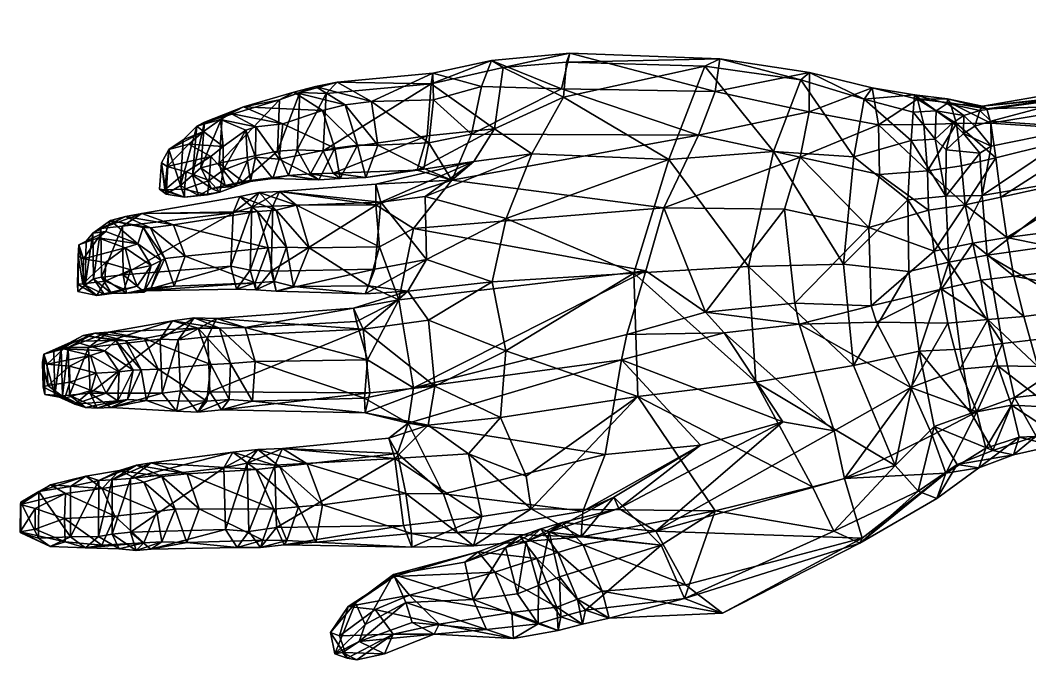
# Model space of a CAD drawing. Extents: x -12.4 to 12.5, y -5.7 to 3.2.
# Drawn here: x -12.353 to -9.939, y -1.342 to 0.186 of the extents above; entities that cross this region are included whole.
import ezdxf

# ---------------------------------------------------------------- set-up
doc = ezdxf.new("R2010")
doc.units = 0
doc.layers.add('arm', color=224, linetype='CONTINUOUS')

msp = doc.modelspace()

# ---------------------------------------------------------------- meshes
at = {"layer": 'arm', "color": 224}
mesh = msp.add_polyface(dxfattribs=at)
corners = [(-10.093287, -0.255458, 12.168442), (-10.008352, -0.236978, 12.190985), (-9.99415, -0.332941, 12.172204), (-10.03152, -0.114783, 12.648208), (-10.032015, -0.05551, 12.577679), (-10.07036, -0.067289, 12.619131), (-8.966423, -0.300857, 12.102722), (-9.698995, -0.39402, 12.153429), (-9.713956, -0.297343, 12.16351), (-9.739491, -0.177601, 12.190723), (-9.760809, -0.078138, 12.223325), (-9.091639, 0.060936, 12.188194), (-9.1248, 0.149596, 12.262212), (-9.772182, -0.016878, 12.255043), (-9.781117, 0.009952, 12.338331), (-9.141025, 0.185966, 12.358966), (-9.794071, 0.02528, 12.442774), (-9.194646, 0.052623, 12.787878), (-9.186748, 0.168508, 12.621017), (-9.807379, 0.004691, 12.548356), (-9.811851, -0.070151, 12.66848), (-9.800915, -0.189764, 12.736176), (-9.16772, -0.127541, 12.866413), (-9.161582, 0.177231, 12.46863), (-10.031817, -0.060033, 12.269174), (-10.04204, -0.025518, 12.350055), (-9.977072, -0.42556, 12.16399), (-9.670588, -0.483661, 12.153559), (-10.04087, -0.375754, 12.705701), (-9.779592, -0.338876, 12.755382), (-10.05314, -0.232704, 12.695078), (-10.052039, -0.019605, 12.45846), (-9.112194, -0.363431, 12.868731), (-10.05592, -0.435415, 12.150629), (-10.075491, -0.346736, 12.154722), (-10.019875, -0.143074, 12.219384), (-8.934177, -0.410294, 12.102927), (-10.058214, -0.030135, 12.551607), (-9.003963, -0.190446, 12.119805), (-9.733726, -0.554429, 12.720474)]
mesh.append_faces([[corners[k] for k in face] for face in [(3, 4, 5), (30, 21, 20), (19, 16, 31)]])
mesh.append_faces([[corners[k] for k in face] for face in [(0, 1, 2), (6, 7, 8), (9, 10, 11), (12, 13, 14), (15, 14, 16), (17, 18, 19), (20, 21, 22), (19, 18, 23), (24, 13, 10), (25, 14, 13), (26, 7, 27), (2, 8, 7), (28, 29, 21), (31, 16, 14), (9, 8, 2), (29, 32, 22), (26, 33, 34), (13, 12, 11), (1, 35, 10), (4, 3, 20), (36, 27, 7), (37, 4, 19), (35, 1, 0), (14, 15, 12), (16, 23, 15), (19, 20, 17), (22, 17, 20), (38, 8, 9), (23, 16, 19), (10, 35, 24), (13, 24, 25), (7, 26, 2), (21, 30, 28), (14, 25, 31), (2, 1, 9), (39, 29, 28), (22, 21, 29), (34, 2, 26), (11, 10, 13), (10, 9, 1), (20, 19, 4), (19, 31, 37), (30, 20, 3)]], dxfattribs={"vtx2": -1})
mesh = msp.add_polyface(dxfattribs=at)
corners = [(-11.403646, -0.172535, 12.257468), (-11.320786, -0.19596, 12.144141), (-11.268164, -0.151317, 12.315082), (-11.384729, -0.234985, 12.435951), (-11.129413, -0.133483, 12.397611), (-11.05893, 0.021739, 12.069789), (-11.273508, -0.086527, 12.079843), (-11.2498, 0.027344, 12.086831), (-11.21864, -0.073353, 12.368506), (-11.053619, 0.002322, 12.393685), (-11.197968, 0.073317, 12.316538), (-11.225717, 0.089908, 12.223891), (-11.038511, 0.106883, 12.22289), (-11.379462, -0.089995, 12.332319), (-11.628633, -0.126231, 12.208754), (-11.604489, -0.179641, 12.181545), (-11.387752, -0.168442, 12.109838), (-11.526637, -0.190035, 12.090017), (-11.497564, -0.112455, 12.058177), (-11.369952, 0.03388, 12.290623), (-11.621088, 0.01079, 12.168767), (-11.37567, -0.107349, 12.043583), (-11.366146, 0.059827, 12.18832), (-11.364527, -0.004579, 12.049544), (-11.594651, 0.037851, 12.109643), (-11.512412, -0.00788, 12.019818), (-10.801874, -0.146594, 12.500156), (-10.680246, 0.094007, 12.241681), (-11.046402, 0.08584, 12.333805), (-10.690853, 0.015527, 12.099164), (-10.731406, -0.088494, 12.092295), (-10.715775, 0.075764, 12.37793), (-11.587428, -0.191997, 12.062338), (-11.546613, -0.112866, 12.007451), (-11.575621, -0.016167, 11.999887)]
mesh.append_faces([[corners[k] for k in face] for face in [(0, 1, 2), (2, 3, 4), (5, 6, 7), (8, 9, 10), (8, 2, 4), (26, 9, 4), (4, 9, 8), (6, 5, 30), (10, 9, 28), (28, 9, 31)]])
mesh.append_faces([[corners[k] for k in face] for face in [(11, 12, 5), (13, 14, 15), (16, 17, 18), (19, 20, 14), (21, 6, 1), (8, 10, 19), (0, 2, 8), (22, 11, 7), (19, 10, 11), (23, 7, 6), (24, 20, 19), (25, 24, 22), (25, 23, 21), (12, 11, 10), (27, 12, 28), (29, 5, 12), (1, 6, 30), (17, 32, 33), (34, 25, 18), (5, 7, 11), (17, 16, 0), (15, 0, 13), (18, 21, 16), (14, 13, 19), (1, 16, 21), (19, 13, 8), (8, 13, 0), (7, 23, 22), (11, 22, 19), (6, 21, 23), (19, 22, 24), (22, 23, 25), (21, 18, 25), (10, 28, 12), (33, 18, 17), (18, 33, 34)]], dxfattribs={"vtx2": -1})
mesh = msp.add_polyface(dxfattribs=at)
corners = [(-10.222727, -0.101752, 12.612763), (-10.217907, -0.033478, 12.551856), (-10.335084, -0.003005, 12.510726), (-10.715775, 0.075764, 12.37793), (-11.053619, 0.002322, 12.393685), (-10.801874, -0.146594, 12.500156), (-10.316134, 0.024648, 12.313498), (-10.465938, 0.061155, 12.261024), (-10.35981, -0.140342, 12.608989), (-10.48606, 0.043632, 12.463833), (-10.38404, -0.396821, 12.647385), (-10.551429, -0.127348, 12.569895), (-10.488142, -0.14117, 12.08285), (-10.298066, -0.182627, 12.115843), (-10.32422, -0.309104, 12.125039), (-10.30043, -0.063637, 12.146214), (-10.466515, -0.032833, 12.101969), (-10.230343, -0.24321, 12.660781), (-10.207591, -0.003008, 12.313667), (-10.19214, -0.06323, 12.218824), (-10.183463, -0.174089, 12.166985), (-10.181256, -0.267895, 12.148567), (-10.214458, 0.008009, 12.435462), (-10.813973, -0.262258, 12.115954), (-10.731406, -0.088494, 12.092295), (-10.690853, 0.015527, 12.099164), (-10.680246, 0.094007, 12.241681), (-10.885819, -0.41838, 12.537989), (-10.611803, -0.402405, 12.603271), (-11.05893, 0.021739, 12.069789), (-10.167377, -0.365925, 12.146154), (-10.525379, -0.265772, 12.087747), (-11.046402, 0.08584, 12.333805), (-11.038511, 0.106883, 12.22289), (-10.714412, -0.511375, 12.169434), (-10.163153, -0.030381, 12.562956), (-10.165463, -0.098521, 12.627789)]
mesh.append_faces([[corners[k] for k in face] for face in [(3, 4, 5), (8, 10, 17), (6, 2, 22), (29, 25, 24), (14, 21, 30), (22, 18, 6), (2, 1, 22), (17, 0, 8)]])
mesh.append_faces([[corners[k] for k in face] for face in [(0, 1, 2), (2, 6, 7), (8, 2, 9), (10, 8, 11), (12, 13, 14), (15, 13, 12), (6, 15, 16), (18, 19, 15), (13, 20, 21), (15, 19, 20), (23, 24, 12), (24, 25, 16), (25, 26, 7), (26, 3, 9), (3, 5, 11), (5, 27, 28), (2, 8, 0), (7, 9, 2), (9, 11, 8), (11, 28, 10), (14, 31, 12), (12, 16, 15), (16, 7, 6), (32, 3, 26), (33, 26, 25), (15, 6, 18), (21, 14, 13), (20, 13, 15), (12, 31, 23), (16, 12, 24), (7, 16, 25), (9, 7, 26), (11, 9, 3), (28, 11, 5), (34, 23, 31), (22, 1, 35), (1, 0, 36)]], dxfattribs={"vtx2": -1})
mesh = msp.add_polyface(dxfattribs=at)
corners = [(-11.71122, -0.184678, 12.107223), (-11.820522, -0.199755, 11.997445), (-11.748416, -0.19215, 11.936429), (-11.724656, -0.061808, 11.900472), (-11.62958, -0.03008, 11.962608), (-11.600192, -0.119828, 11.972633), (-11.818889, -0.020701, 11.946192), (-11.869836, -0.045627, 11.982883), (-11.732754, -0.003894, 12.104594), (-11.698415, 0.014052, 12.042275), (-11.638645, -0.195272, 12.02227), (-11.733452, -0.145659, 11.897142), (-11.790222, -0.141452, 11.854372), (-11.809266, -0.150282, 11.821486), (-11.813483, -0.076412, 11.82364), (-11.789639, -0.069178, 11.862334), (-11.848827, -0.037004, 11.893381), (-11.802433, -0.199016, 11.903414), (-11.683765, 0.013537, 12.145683), (-11.73778, -0.126903, 12.147058), (-11.621088, 0.01079, 12.168767), (-11.690818, -0.123439, 12.191277), (-11.628633, -0.126231, 12.208754), (-11.658389, -0.181295, 12.145387), (-11.604489, -0.179641, 12.181545), (-11.587428, -0.191997, 12.062338), (-11.575621, -0.016167, 11.999887), (-11.546613, -0.112866, 12.007451), (-11.646924, 0.027286, 12.075891), (-11.594651, 0.037851, 12.109643), (-11.512412, -0.00788, 12.019818), (-11.876631, -0.155856, 12.015667), (-11.526637, -0.190035, 12.090017)]
mesh.append_faces([[corners[k] for k in face] for face in [(0, 1, 2), (3, 4, 5), (6, 7, 8), (6, 9, 4), (10, 2, 11), (12, 13, 14), (11, 12, 15), (16, 6, 3), (12, 11, 2), (13, 12, 17), (18, 8, 19), (20, 18, 21), (21, 19, 0), (22, 21, 23), (23, 0, 10), (24, 23, 25), (25, 10, 5), (4, 26, 27), (28, 29, 30), (9, 28, 26), (18, 20, 29), (8, 18, 28), (1, 0, 19), (31, 19, 8), (2, 10, 0), (5, 11, 3), (8, 9, 6), (4, 3, 6), (11, 5, 10), (14, 15, 12), (15, 3, 11), (3, 15, 16), (2, 17, 12), (17, 2, 1), (19, 21, 18), (21, 22, 20), (0, 23, 21), (23, 24, 22), (10, 25, 23), (25, 32, 24), (5, 27, 25), (27, 5, 4), (30, 26, 28), (26, 4, 9), (29, 28, 18), (28, 9, 8)]], dxfattribs={"vtx2": -1})
mesh = msp.add_polyface(dxfattribs=at)
corners = [(-10.114251, -0.061222, 12.247939), (-10.031817, -0.060033, 12.269174), (-10.019875, -0.143074, 12.219384), (-10.129158, -0.011752, 12.335127), (-10.04204, -0.025518, 12.350055), (-10.136359, -0.013284, 12.543909), (-10.058214, -0.030135, 12.551607), (-10.052039, -0.019605, 12.45846), (-10.058313, -0.131877, 12.667252), (-10.139225, -0.123895, 12.653861), (-10.139824, -0.234069, 12.679454), (-10.093287, -0.255458, 12.168442), (-10.102682, -0.161646, 12.194714), (-10.096561, -0.041918, 12.593055), (-10.163153, -0.030381, 12.562956), (-10.165463, -0.098521, 12.627789), (-10.123354, -0.059012, 12.612103), (-10.097155, -0.084386, 12.638175), (-10.075491, -0.346736, 12.154722), (-10.167377, -0.365925, 12.146154), (-10.207591, -0.003008, 12.313667), (-10.181256, -0.267895, 12.148567), (-10.183463, -0.174089, 12.166985), (-10.214458, 0.008009, 12.435462), (-10.135634, -0.001821, 12.448315), (-10.230343, -0.24321, 12.660781), (-10.228102, -0.414774, 12.668296), (-10.132351, -0.392312, 12.685945), (-10.222727, -0.101752, 12.612763), (-10.07036, -0.067289, 12.619131), (-10.05314, -0.232704, 12.695078), (-10.217907, -0.033478, 12.551856), (-10.03152, -0.114783, 12.648208), (-9.99415, -0.332941, 12.172204), (-10.19214, -0.06323, 12.218824), (-10.04087, -0.375754, 12.705701), (-10.032015, -0.05551, 12.577679)]
mesh.append_faces([[corners[k] for k in face] for face in [(6, 5, 13), (14, 15, 16), (9, 8, 17)]])
mesh.append_faces([[corners[k] for k in face] for face in [(23, 14, 5), (10, 15, 28)]], dxfattribs={"vtx0": -1, "vtx2": -1})
mesh.append_faces([[corners[k] for k in face] for face in [(0, 1, 2), (3, 4, 1), (5, 6, 7), (8, 9, 10), (11, 12, 2), (11, 18, 19), (20, 3, 0), (11, 21, 22), (20, 23, 24), (5, 24, 23), (25, 26, 27), (28, 25, 10), (17, 29, 13), (0, 12, 22), (30, 10, 27), (4, 3, 24), (15, 14, 31), (13, 5, 14), (16, 15, 9), (6, 13, 29), (17, 8, 32), (32, 8, 30), (2, 12, 0), (1, 0, 3), (7, 24, 5), (10, 30, 8), (33, 18, 11), (19, 21, 11), (0, 34, 20), (22, 12, 11), (24, 3, 20), (27, 10, 25), (10, 9, 15), (13, 16, 17), (22, 34, 0), (27, 35, 30), (24, 7, 4), (14, 16, 13), (9, 17, 16), (29, 36, 6), (32, 29, 17)]], dxfattribs={"vtx2": -1})
mesh = msp.add_polyface(dxfattribs=at)
corners = [(-11.985779, -0.303252, 11.99367), (-11.785537, -0.270733, 12.096047), (-11.759624, -0.357928, 12.070791), (-12.06155, -0.275591, 12.047214), (-11.827192, -0.235144, 12.196823), (-11.73778, -0.126903, 12.147058), (-11.876631, -0.155856, 12.015667), (-11.820522, -0.199755, 11.997445), (-11.732754, -0.003894, 12.104594), (-11.869836, -0.045627, 11.982883), (-11.895401, -0.21594, 11.907277), (-11.926109, -0.233034, 11.806076), (-11.87552, -0.224804, 11.774356), (-11.905183, -0.231147, 11.700148), (-11.90089, -0.197027, 11.681279), (-11.96006, -0.217748, 11.635278), (-11.89672, -0.139398, 11.670028), (-11.955748, -0.176064, 11.623036), (-11.867035, -0.116037, 11.738029), (-11.949593, -0.110022, 11.69262), (-11.867386, -0.172329, 11.733653), (-11.914729, -0.080331, 11.753513), (-11.873979, -0.051009, 11.848481), (-11.813483, -0.076412, 11.82364), (-11.809266, -0.150282, 11.821486), (-11.837443, -0.210516, 11.860005), (-11.848827, -0.037004, 11.893381), (-11.789639, -0.069178, 11.862334), (-11.911628, -0.058026, 11.93091), (-11.818889, -0.020701, 11.946192), (-11.93061, -0.067353, 11.875739), (-11.862768, -0.208674, 11.946918), (-11.802433, -0.199016, 11.903414), (-11.920485, -0.166951, 11.964852), (-11.940383, -0.183875, 11.913137), (-11.798773, -0.260583, 12.292728), (-11.843266, -0.273975, 12.263347), (-11.849325, -0.401981, 12.27852), (-11.781389, -0.225745, 12.212018), (-11.958035, -0.37812, 11.988578)]
mesh.append_faces([[corners[k] for k in face] for face in [(15, 14, 13), (16, 14, 17)]])
mesh.append_faces([[corners[k] for k in face] for face in [(0, 1, 2), (3, 4, 1), (5, 6, 7), (8, 9, 6), (10, 11, 12), (12, 13, 14), (18, 16, 19), (20, 14, 16), (18, 21, 22), (20, 18, 23), (20, 24, 25), (22, 26, 27), (28, 9, 29), (30, 28, 26), (31, 10, 25), (7, 31, 32), (33, 34, 10), (6, 33, 31), (28, 30, 34), (9, 28, 33), (35, 36, 37), (36, 35, 38), (2, 39, 0), (36, 4, 3), (12, 25, 10), (11, 10, 34), (14, 20, 12), (13, 12, 11), (19, 21, 18), (16, 18, 20), (30, 22, 21), (22, 23, 18), (23, 24, 20), (25, 12, 20), (27, 23, 22), (29, 26, 28), (26, 22, 30), (32, 25, 24), (25, 32, 31), (10, 31, 33), (31, 7, 6), (34, 33, 28), (33, 6, 9), (38, 4, 36)]], dxfattribs={"vtx2": -1})
mesh = msp.add_polyface(dxfattribs=at)
corners = [(-11.843266, -0.273975, 12.263347), (-12.108302, -0.306197, 12.09084), (-12.10665, -0.422488, 12.108234), (-12.147546, -0.318637, 11.834935), (-12.166574, -0.334302, 11.763889), (-12.212674, -0.350377, 11.734672), (-12.194662, -0.341585, 11.830886), (-12.178766, -0.322681, 11.985031), (-12.06155, -0.275591, 12.047214), (-11.9596, -0.237174, 11.734695), (-12.003466, -0.229295, 11.715783), (-12.01965, -0.218107, 11.669228), (-11.93061, -0.067353, 11.875739), (-11.963332, -0.099956, 11.764212), (-11.969758, -0.209229, 11.799853), (-11.940383, -0.183875, 11.913137), (-11.926109, -0.233034, 11.806076), (-11.905183, -0.231147, 11.700148), (-12.006966, -0.219697, 11.650306), (-11.96006, -0.217748, 11.635278), (-12.001334, -0.163622, 11.632151), (-11.955748, -0.176064, 11.623036), (-12.014939, -0.154431, 11.648583), (-11.997143, -0.1233, 11.677191), (-11.949593, -0.110022, 11.69262), (-11.89672, -0.139398, 11.670028), (-11.914729, -0.080331, 11.753513), (-12.136724, -0.292686, 11.955106), (-12.058463, -0.308961, 11.901891), (-12.07118, -0.348071, 11.812385), (-11.90089, -0.197027, 11.681279), (-12.041169, -0.309849, 11.95505), (-11.985779, -0.303252, 11.99367), (-12.100818, -0.283227, 11.9993), (-12.159738, -0.311676, 12.047656), (-11.785537, -0.270733, 12.096047), (-12.007142, -0.383022, 11.952196), (-11.958035, -0.37812, 11.988578)]
mesh.append_faces([[corners[k] for k in face] for face in [(30, 19, 21)]])
mesh.append_faces([[corners[k] for k in face] for face in [(0, 1, 2), (3, 4, 5), (3, 6, 7), (8, 1, 0), (9, 10, 11), (12, 13, 14), (15, 14, 16), (14, 10, 9), (16, 9, 17), (9, 18, 19), (18, 20, 21), (22, 20, 18), (23, 24, 20), (20, 24, 25), (26, 24, 23), (26, 13, 12), (27, 28, 29), (10, 23, 22), (31, 28, 27), (32, 31, 33), (34, 1, 8), (7, 34, 33), (14, 13, 23), (4, 3, 29), (5, 6, 3), (7, 27, 3), (35, 32, 8), (11, 18, 9), (14, 15, 12), (9, 16, 14), (19, 17, 9), (21, 19, 18), (18, 11, 22), (20, 22, 23), (25, 21, 20), (23, 13, 26), (29, 3, 27), (22, 11, 10), (28, 31, 36), (31, 32, 37), (27, 33, 31), (33, 8, 32), (8, 33, 34), (33, 27, 7), (23, 10, 14)]], dxfattribs={"vtx2": -1})
mesh = msp.add_polyface(dxfattribs=at)
corners = [(-10.856652, -0.412962, 12.151303), (-10.902656, -0.564857, 12.193166), (-11.412024, -0.692756, 12.227493), (-11.36145, -0.6881, 12.519011), (-11.191802, -0.604001, 12.557544), (-11.376698, -0.53041, 12.520121), (-11.426229, -0.461126, 12.439989), (-11.223919, -0.438793, 12.479212), (-11.529253, -0.716987, 12.235148), (-11.522133, -0.625267, 12.197014), (-11.532908, -0.551813, 12.496943), (-11.555808, -0.502417, 12.400909), (-11.447233, -0.482375, 12.185037), (-11.320786, -0.19596, 12.144141), (-11.502229, -0.205508, 12.316276), (-11.268164, -0.151317, 12.315082), (-11.49373, -0.355709, 12.127709), (-11.412084, -0.311597, 12.159772), (-11.380904, -0.385756, 12.453195), (-11.384729, -0.234985, 12.435951), (-11.490521, -0.248605, 12.417551), (-11.527709, -0.468016, 12.343001), (-11.519865, -0.448618, 12.176546), (-11.502413, -0.255053, 12.157012), (-11.190642, -0.287481, 12.497987), (-10.813973, -0.262258, 12.115954), (-11.129413, -0.133483, 12.397611), (-10.801874, -0.146594, 12.500156), (-11.403646, -0.172535, 12.257468), (-11.604489, -0.179641, 12.181545), (-11.526637, -0.190035, 12.090017), (-11.387752, -0.168442, 12.109838), (-11.548837, -0.533968, 12.23758), (-10.885819, -0.41838, 12.537989), (-10.87613, -0.712682, 12.561021), (-11.204259, -0.763539, 12.527901), (-10.914797, -0.62563, 12.169114), (-11.516436, -0.70392, 12.495802), (-11.661761, -0.358056, 12.100601), (-11.504968, -0.408526, 12.433894), (-10.731406, -0.088494, 12.092295)]
mesh.append_faces([[corners[k] for k in face] for face in [(3, 4, 5), (6, 5, 7), (8, 9, 2), (9, 12, 2), (13, 14, 15), (23, 14, 13), (18, 24, 19), (18, 6, 7), (17, 13, 25), (26, 24, 27), (28, 31, 13), (12, 9, 32), (33, 4, 34), (7, 24, 18), (24, 26, 19), (4, 7, 5), (35, 4, 3), (7, 4, 33), (24, 7, 33), (27, 24, 33)]])
mesh.append_faces([[corners[k] for k in face] for face in [(0, 1, 2), (3, 5, 10), (11, 6, 12), (10, 5, 6), (16, 17, 12), (18, 19, 20), (21, 6, 18), (22, 12, 6), (20, 19, 15), (23, 13, 17), (17, 25, 0), (28, 29, 30), (2, 1, 36), (2, 12, 0), (10, 37, 3), (12, 32, 11), (6, 11, 10), (38, 16, 22), (12, 22, 16), (20, 39, 18), (18, 39, 21), (6, 21, 22), (15, 14, 20), (17, 16, 23), (0, 12, 17), (40, 25, 13)]], dxfattribs={"vtx2": -1})
mesh = msp.add_polyface(dxfattribs=at)
corners = [(-11.529253, -0.716987, 12.235148), (-11.79751, -0.724092, 12.181254), (-11.790779, -0.629712, 12.17078), (-11.532908, -0.551813, 12.496943), (-11.904344, -0.570532, 12.333932), (-11.899133, -0.701991, 12.335005), (-11.883565, -0.527109, 12.291255), (-11.81454, -0.54847, 12.209039), (-11.555808, -0.502417, 12.400909), (-11.548837, -0.533968, 12.23758), (-11.522133, -0.625267, 12.197014), (-11.527709, -0.468016, 12.343001), (-11.740595, -0.461413, 12.251942), (-11.699033, -0.449872, 12.153177), (-11.504968, -0.408526, 12.433894), (-11.752994, -0.4138, 12.323397), (-11.519865, -0.448618, 12.176546), (-11.661761, -0.358056, 12.100601), (-11.490521, -0.248605, 12.417551), (-11.748271, -0.258333, 12.30769), (-11.732613, -0.223359, 12.227927), (-11.502229, -0.205508, 12.316276), (-11.502413, -0.255053, 12.157012), (-11.691767, -0.255885, 12.132984), (-11.49373, -0.355709, 12.127709), (-11.798773, -0.260583, 12.292728), (-11.803191, -0.410888, 12.307292), (-11.788991, -0.458522, 12.235635), (-11.835433, -0.456652, 12.22021), (-11.790786, -0.441682, 12.110417), (-11.745592, -0.437925, 12.13737), (-11.759624, -0.357928, 12.070791), (-11.715853, -0.356541, 12.098764), (-11.740791, -0.268113, 12.118852), (-11.785537, -0.270733, 12.096047), (-11.781389, -0.225745, 12.212018), (-11.827192, -0.235144, 12.196823), (-11.516436, -0.70392, 12.495802)]
mesh.append_faces([[corners[k] for k in face] for face in [(0, 1, 2), (3, 4, 5), (6, 4, 3), (7, 6, 8), (7, 9, 10), (11, 12, 13), (14, 15, 12), (16, 13, 17), (18, 19, 15), (20, 19, 18), (20, 21, 22), (23, 22, 24), (19, 25, 26), (15, 26, 27), (27, 28, 29), (12, 27, 30), (30, 29, 31), (13, 30, 32), (33, 23, 17), (34, 33, 32), (35, 20, 23), (36, 35, 33), (25, 19, 20), (2, 10, 0), (5, 37, 3), (3, 8, 6), (8, 9, 7), (10, 2, 7), (13, 16, 11), (12, 11, 14), (15, 14, 18), (18, 21, 20), (22, 23, 20), (24, 17, 23), (26, 15, 19), (27, 12, 15), (29, 30, 27), (30, 13, 12), (31, 32, 30), (32, 17, 13), (17, 32, 33), (32, 31, 34), (23, 33, 35), (33, 34, 36), (20, 35, 25)]], dxfattribs={"vtx2": -1})
mesh = msp.add_polyface(dxfattribs=at)
corners = [(-12.189137, -0.59616, 12.055055), (-12.017634, -0.575975, 12.267691), (-11.988322, -0.531973, 12.211571), (-12.055578, -0.574445, 11.979407), (-11.927322, -0.550065, 12.147676), (-11.896704, -0.636945, 12.106732), (-11.849325, -0.401981, 12.27852), (-12.10665, -0.422488, 12.108234), (-12.059459, -0.460892, 12.075944), (-11.790786, -0.441682, 12.110417), (-11.984385, -0.449672, 12.017033), (-11.958035, -0.37812, 11.988578), (-12.073346, -0.449703, 11.828545), (-12.103767, -0.456347, 11.759728), (-12.088341, -0.410531, 11.728955), (-12.039433, -0.399715, 11.818564), (-12.101807, -0.358223, 11.744281), (-12.056883, -0.46402, 11.92605), (-12.015292, -0.388227, 11.899112), (-12.07118, -0.348071, 11.812385), (-12.141567, -0.559242, 12.026913), (-11.974651, -0.577393, 12.315317), (-11.904344, -0.570532, 12.333932), (-11.883565, -0.527109, 12.291255), (-11.936826, -0.524902, 12.252088), (-11.876527, -0.549957, 12.189857), (-11.81454, -0.54847, 12.209039), (-11.790779, -0.629712, 12.17078), (-11.850068, -0.634578, 12.150984), (-12.098664, -0.46635, 12.027791), (-12.13472, -0.467334, 11.982017), (-12.039387, -0.45325, 11.977319), (-12.007142, -0.383022, 11.952196), (-12.058463, -0.308961, 11.901891), (-12.041169, -0.309849, 11.95505), (-11.803191, -0.410888, 12.307292), (-11.835433, -0.456652, 12.22021), (-11.843266, -0.273975, 12.263347), (-11.759624, -0.357928, 12.070791), (-12.150764, -0.46936, 11.858823), (-11.798773, -0.260583, 12.292728), (-11.788991, -0.458522, 12.235635)]
mesh.append_faces([[corners[k] for k in face] for face in [(0, 1, 2), (3, 4, 5), (6, 7, 8), (9, 10, 11), (8, 10, 9), (12, 13, 14), (15, 14, 16), (17, 12, 15), (18, 15, 19), (20, 2, 4), (21, 22, 23), (1, 21, 24), (25, 4, 2), (26, 25, 24), (25, 26, 27), (4, 25, 28), (29, 30, 17), (8, 29, 31), (31, 17, 18), (10, 31, 32), (32, 18, 33), (11, 32, 34), (35, 6, 36), (2, 20, 0), (8, 36, 6), (7, 6, 37), (11, 38, 9), (9, 36, 8), (14, 15, 12), (13, 12, 39), (16, 19, 15), (12, 17, 30), (15, 18, 17), (19, 33, 18), (4, 3, 20), (23, 24, 21), (24, 2, 1), (2, 24, 25), (24, 23, 26), (29, 8, 7), (17, 31, 29), (31, 10, 8), (18, 32, 31), (32, 11, 10), (6, 35, 40), (36, 41, 35)]], dxfattribs={"vtx2": -1})
mesh = msp.add_polyface(dxfattribs=at)
corners = [(-10.00466, -0.586066, 12.670854), (-10.04087, -0.375754, 12.705701), (-10.132351, -0.392312, 12.685945), (-10.360133, -0.638814, 12.637804), (-10.38404, -0.396821, 12.647385), (-10.611803, -0.402405, 12.603271), (-10.260875, -0.877927, 12.577866), (-10.59381, -0.678907, 12.610016), (-10.714412, -0.511375, 12.169434), (-10.50109, -0.489764, 12.135262), (-10.490334, -0.540421, 12.127678), (-10.902656, -0.564857, 12.193166), (-10.67008, -0.561013, 12.15169), (-10.317968, -0.496479, 12.16831), (-10.30583, -0.535848, 12.159621), (-10.203153, -0.60498, 12.635356), (-10.228102, -0.414774, 12.668296), (-10.223552, -0.691253, 12.037535), (-10.105981, -0.64803, 12.102601), (-10.065451, -0.750026, 12.122766), (-10.32422, -0.309104, 12.125039), (-10.150242, -0.456837, 12.149495), (-10.135232, -0.538086, 12.142616), (-10.40705, -0.79536, 11.965342), (-10.529453, -0.773452, 11.969774), (-10.167377, -0.365925, 12.146154), (-10.856652, -0.412962, 12.151303), (-10.885819, -0.41838, 12.537989), (-10.87613, -0.712682, 12.561021), (-10.525379, -0.265772, 12.087747), (-10.813973, -0.262258, 12.115954), (-10.075491, -0.346736, 12.154722), (-10.05592, -0.435415, 12.150629), (-10.039151, -0.529112, 12.149696), (-10.015697, -0.639972, 12.129415), (-10.230343, -0.24321, 12.660781), (-10.079491, -0.752653, 12.60264), (-10.10569, -0.59995, 12.644266), (-10.914797, -0.62563, 12.169114), (-10.167905, -0.785093, 12.591191)]
mesh.append_faces([[corners[k] for k in face] for face in [(13, 20, 25), (8, 11, 26), (8, 26, 30), (25, 21, 13), (16, 35, 4)]])
mesh.append_faces([[corners[k] for k in face] for face in [(0, 1, 2), (3, 4, 5), (6, 3, 7), (8, 9, 10), (11, 8, 12), (13, 14, 10), (3, 15, 16), (17, 18, 19), (20, 13, 9), (21, 22, 14), (17, 14, 22), (17, 23, 10), (23, 24, 12), (27, 28, 7), (29, 9, 8), (21, 25, 31), (21, 32, 33), (19, 18, 34), (2, 16, 15), (33, 34, 18), (36, 37, 15), (2, 37, 0), (0, 37, 36), (5, 7, 3), (10, 12, 8), (12, 38, 11), (10, 9, 13), (16, 4, 3), (15, 3, 6), (9, 29, 20), (14, 13, 21), (22, 18, 17), (10, 14, 17), (12, 10, 23), (38, 12, 24), (7, 5, 27), (31, 32, 21), (33, 22, 21), (15, 37, 2), (18, 22, 33), (15, 39, 36)]], dxfattribs={"vtx2": -1})
mesh = msp.add_polyface(dxfattribs=at)
corners = [(-12.226027, -0.580626, 11.820263), (-12.202018, -0.567218, 11.927957), (-12.123759, -0.579496, 11.881477), (-12.169524, -0.471948, 11.78568), (-12.215009, -0.46245, 11.752379), (-12.215292, -0.445064, 11.710497), (-12.178766, -0.322681, 11.985031), (-12.194662, -0.341585, 11.830886), (-12.19692, -0.446717, 11.847445), (-12.177182, -0.432131, 12.001939), (-12.150764, -0.46936, 11.858823), (-12.103767, -0.456347, 11.759728), (-12.149826, -0.437334, 11.6875), (-12.088341, -0.410531, 11.728955), (-12.20291, -0.443676, 11.69317), (-12.20165, -0.383923, 11.683768), (-12.148895, -0.393282, 11.680596), (-12.213809, -0.377774, 11.699855), (-12.212674, -0.350377, 11.734672), (-12.166574, -0.334302, 11.763889), (-12.101807, -0.358223, 11.744281), (-12.07118, -0.348071, 11.812385), (-12.272292, -0.604824, 11.816338), (-12.13472, -0.467334, 11.982017), (-12.073346, -0.449703, 11.828545), (-12.174324, -0.561848, 11.973952), (-12.254635, -0.596744, 11.948351), (-12.141567, -0.559242, 12.026913), (-12.238029, -0.595839, 12.009459), (-12.055578, -0.574445, 11.979407), (-12.100862, -0.579898, 11.926143), (-12.159738, -0.311676, 12.047656), (-12.108302, -0.306197, 12.09084), (-12.158379, -0.427935, 12.065624), (-12.10665, -0.422488, 12.108234), (-12.098664, -0.46635, 12.027791), (-12.189137, -0.59616, 12.055055)]
mesh.append_faces([[corners[k] for k in face] for face in [(12, 13, 11), (20, 13, 16), (13, 12, 16)]])
mesh.append_faces([[corners[k] for k in face] for face in [(0, 1, 2), (3, 4, 5), (6, 7, 8), (9, 8, 10), (8, 4, 3), (10, 3, 11), (3, 14, 12), (14, 15, 16), (17, 15, 14), (18, 19, 15), (15, 19, 20), (21, 20, 19), (1, 0, 22), (23, 10, 24), (8, 7, 18), (25, 1, 26), (27, 25, 28), (25, 27, 29), (1, 25, 30), (31, 6, 9), (32, 31, 33), (33, 9, 23), (34, 33, 35), (17, 5, 4), (5, 14, 3), (8, 9, 6), (10, 23, 9), (3, 10, 8), (12, 11, 3), (16, 12, 14), (14, 5, 17), (15, 17, 18), (20, 16, 15), (18, 4, 8), (26, 28, 25), (28, 36, 27), (29, 30, 25), (30, 2, 1), (9, 33, 31), (33, 34, 32), (23, 35, 33), (4, 18, 17)]], dxfattribs={"vtx2": -1})
mesh = msp.add_polyface(dxfattribs=at)
corners = [(-10.079491, -0.752653, 12.60264), (-9.975801, -0.715825, 12.614055), (-10.00466, -0.586066, 12.670854), (-10.027313, -0.841892, 12.482539), (-9.964564, -0.810391, 12.233443), (-9.873154, -0.806298, 12.246853), (-9.882003, -0.831309, 12.348743), (-10.015697, -0.639972, 12.129415), (-9.91958, -0.641152, 12.148722), (-9.888041, -0.738342, 12.169167), (-10.039151, -0.529112, 12.149696), (-9.953636, -0.521741, 12.163857), (-10.05592, -0.435415, 12.150629), (-9.977072, -0.42556, 12.16399), (-8.989216, -0.672773, 12.725609), (-9.695297, -0.683507, 12.653779), (-9.640742, -0.775565, 12.523317), (-8.904348, -0.546011, 12.137755), (-9.632525, -0.605086, 12.149954), (-9.670588, -0.483661, 12.153559), (-8.932238, -0.740592, 12.52778), (-9.600225, -0.800482, 12.363414), (-8.897778, -0.735105, 12.366005), (-9.591639, -0.778016, 12.254676), (-9.97835, -0.852523, 12.330188), (-10.112312, -0.875507, 12.467443), (-10.044212, -0.836417, 12.209117), (-10.065451, -0.750026, 12.122766), (-9.982473, -0.73384, 12.153055), (-9.923532, -0.808135, 12.496469), (-9.603229, -0.708578, 12.17479), (-9.733726, -0.554429, 12.720474), (-10.060948, -0.883288, 12.309273), (-10.04087, -0.375754, 12.705701), (-9.779592, -0.338876, 12.755382), (-9.063374, -0.548241, 12.802658), (-8.879213, -0.666108, 12.191443)]
mesh.append_faces([[corners[k] for k in face] for face in [(0, 1, 2), (1, 0, 3), (4, 5, 6), (7, 8, 9), (10, 11, 8), (12, 13, 11), (14, 15, 16), (17, 18, 19), (20, 16, 21), (22, 21, 23), (24, 3, 25), (26, 27, 28), (29, 6, 21), (30, 23, 5), (18, 30, 9), (29, 16, 15), (1, 15, 31), (4, 24, 32), (6, 5, 23), (5, 4, 28), (8, 11, 19), (29, 3, 24), (33, 2, 31), (3, 29, 1), (6, 24, 4), (9, 28, 7), (8, 7, 10), (11, 10, 12), (34, 31, 35), (31, 15, 14), (28, 4, 26), (7, 28, 27), (19, 11, 13), (21, 16, 29), (5, 9, 30), (9, 8, 18), (15, 1, 29), (31, 2, 1), (32, 26, 4), (23, 21, 6), (28, 9, 5), (19, 18, 8), (23, 30, 36), (30, 18, 17), (24, 6, 29)]], dxfattribs={"vtx2": -1})
mesh = msp.add_polyface(dxfattribs=at)
corners = [(-12.088902, -0.908651, 12.15325), (-11.865479, -0.883464, 12.314612), (-11.843871, -0.845755, 12.253522), (-12.039847, -0.871729, 12.115575), (-11.788413, -0.887809, 12.163921), (-12.013097, -0.704902, 12.268611), (-12.185567, -0.704903, 12.057261), (-12.13588, -0.739504, 12.030783), (-12.017634, -0.575975, 12.267691), (-12.189137, -0.59616, 12.055055), (-11.906629, -0.724452, 12.132787), (-12.050514, -0.722377, 11.981723), (-12.023153, -0.648034, 11.966296), (-11.978588, -0.74805, 12.211794), (-12.118855, -0.723578, 11.884688), (-12.147419, -0.705435, 11.792145), (-12.116114, -0.653837, 11.78653), (-12.150187, -0.603785, 11.789168), (-12.123759, -0.579496, 11.881477), (-12.082364, -0.650478, 11.872944), (-12.100862, -0.579898, 11.926143), (-12.055578, -0.574445, 11.979407), (-12.0637, -0.649285, 11.918276), (-12.096452, -0.720321, 11.929179), (-11.85272, -0.720526, 12.177352), (-11.896704, -0.636945, 12.106732), (-11.79751, -0.724092, 12.181254), (-11.850068, -0.634578, 12.150984), (-11.927712, -0.750159, 12.252974), (-11.871666, -0.744737, 12.286331), (-11.969775, -0.699906, 12.315836), (-11.899133, -0.701991, 12.335005), (-11.974651, -0.577393, 12.315317), (-11.904344, -0.570532, 12.333932), (-11.810186, -0.872422, 12.350707), (-11.784796, -0.839349, 12.279236), (-12.168641, -0.740941, 11.977821), (-11.790779, -0.629712, 12.17078), (-11.876527, -0.549957, 12.189857), (-11.927322, -0.550065, 12.147676)]
mesh.append_faces([[corners[k] for k in face] for face in [(0, 1, 2), (3, 2, 4), (5, 6, 7), (8, 9, 6), (10, 11, 12), (13, 7, 11), (14, 15, 16), (17, 18, 19), (20, 21, 12), (18, 20, 22), (23, 14, 19), (11, 23, 22), (24, 10, 25), (26, 24, 27), (28, 13, 10), (29, 28, 24), (30, 5, 13), (31, 30, 28), (32, 8, 5), (33, 32, 30), (1, 34, 35), (2, 3, 0), (7, 13, 5), (6, 5, 8), (12, 25, 10), (11, 10, 13), (16, 19, 14), (19, 16, 17), (25, 12, 21), (12, 22, 20), (22, 19, 18), (19, 22, 23), (22, 12, 11), (14, 23, 36), (23, 11, 7), (37, 27, 38), (27, 25, 39), (25, 27, 24), (27, 37, 26), (10, 24, 28), (24, 26, 29), (13, 28, 30), (28, 29, 31), (5, 30, 32), (30, 31, 33), (35, 2, 1)]], dxfattribs={"vtx2": -1})
mesh = msp.add_polyface(dxfattribs=at)
corners = [(-12.245805, -0.716942, 11.752727), (-12.293779, -0.707924, 11.723954), (-12.297441, -0.689675, 11.684792), (-12.221938, -0.731199, 11.824601), (-12.147419, -0.705435, 11.792145), (-12.118855, -0.723578, 11.884688), (-12.269472, -0.709669, 11.819386), (-12.182566, -0.698872, 11.724896), (-12.170711, -0.657095, 11.699421), (-12.234093, -0.678541, 11.658845), (-12.286392, -0.686521, 11.66704), (-12.28776, -0.635452, 11.665493), (-12.235069, -0.640895, 11.657707), (-12.299021, -0.632154, 11.683093), (-12.296265, -0.612112, 11.721063), (-12.248902, -0.599268, 11.74917), (-12.184776, -0.615001, 11.722362), (-12.150187, -0.603785, 11.789168), (-12.116114, -0.653837, 11.78653), (-12.226027, -0.580626, 11.820263), (-12.254635, -0.596744, 11.948351), (-12.272292, -0.604824, 11.816338), (-12.251259, -0.711577, 11.951137), (-12.234437, -0.709495, 12.011916), (-12.196512, -0.739008, 11.931906), (-12.185567, -0.704903, 12.057261), (-12.168641, -0.740941, 11.977821), (-12.238029, -0.595839, 12.009459), (-12.189137, -0.59616, 12.055055), (-12.123759, -0.579496, 11.881477), (-12.202018, -0.567218, 11.927957), (-12.13588, -0.739504, 12.030783)]
mesh.append_faces([[corners[k] for k in face] for face in [(9, 8, 7), (16, 8, 12), (8, 9, 12)]])
mesh.append_faces([[corners[k] for k in face] for face in [(0, 1, 2), (3, 4, 5), (6, 1, 0), (4, 7, 8), (3, 0, 7), (0, 10, 9), (10, 11, 12), (13, 11, 10), (14, 15, 11), (11, 15, 16), (17, 16, 15), (18, 8, 16), (19, 15, 14), (20, 21, 6), (22, 6, 3), (6, 21, 14), (23, 22, 24), (25, 23, 26), (27, 20, 22), (28, 27, 23), (13, 2, 1), (2, 10, 0), (0, 3, 6), (8, 18, 4), (7, 4, 3), (9, 7, 0), (12, 9, 10), (10, 2, 13), (11, 13, 14), (16, 12, 11), (15, 19, 17), (16, 17, 18), (14, 21, 19), (29, 17, 19), (21, 20, 30), (6, 22, 20), (3, 24, 22), (14, 1, 6), (24, 26, 23), (26, 31, 25), (22, 23, 27), (23, 25, 28), (1, 14, 13)]], dxfattribs={"vtx2": -1})
mesh = msp.add_polyface(dxfattribs=at)
corners = [(-10.832884, -1.035047, 11.770107), (-11.00716, -1.067398, 11.736009), (-11.056472, -1.014476, 11.81735), (-11.289412, -1.108493, 11.847623), (-11.192677, -1.07417, 11.884026), (-11.157921, -1.046609, 11.781677), (-11.088397, -1.037241, 11.929097), (-11.063696, -1.144195, 11.99524), (-10.820221, -1.068444, 12.1635), (-11.430594, -0.944981, 12.192049), (-11.340458, -0.945747, 12.169237), (-11.308003, -1.038311, 12.213066), (-11.249388, -0.999891, 12.469047), (-11.280567, -0.850325, 12.465113), (-11.457032, -0.8615, 12.46299), (-11.416341, -1.073119, 12.37546), (-11.269306, -1.070093, 12.386313), (-11.416947, -1.040645, 12.237004), (-11.130924, -0.981727, 12.506539), (-11.14281, -0.903164, 12.540122), (-11.007511, -0.986926, 12.187429), (-11.011317, -1.0487, 12.39875), (-10.954424, -0.851286, 12.157537), (-11.42485, -0.777121, 12.179695), (-10.914797, -0.62563, 12.169114), (-11.377187, -0.781436, 12.435991), (-11.204259, -0.763539, 12.527901), (-11.412024, -0.692756, 12.227493), (-11.36145, -0.6881, 12.519011), (-10.725982, -0.828997, 12.112509), (-10.933205, -0.953919, 12.027229), (-10.87613, -0.712682, 12.561021), (-11.191802, -0.604001, 12.557544), (-10.69157, -0.986065, 12.454643), (-10.921636, -0.980447, 11.874188), (-11.067453, -1.085679, 11.71767), (-11.117391, -1.100338, 11.701012), (-11.10792, -1.029347, 11.798948), (-11.142955, -1.059949, 11.901862), (-11.257647, -1.083918, 11.750238), (-11.113711, -1.164923, 11.964696)]
mesh.append_faces([[corners[k] for k in face] for face in [(12, 16, 18), (25, 13, 26), (28, 25, 26), (20, 29, 30), (22, 29, 20), (29, 22, 24), (31, 32, 26), (33, 18, 21), (19, 26, 13), (21, 18, 16), (26, 19, 31)]])
mesh.append_faces([[corners[k] for k in face] for face in [(0, 1, 2), (3, 4, 5), (6, 7, 8), (9, 10, 11), (12, 13, 14), (15, 16, 12), (17, 11, 16), (18, 19, 13), (11, 20, 21), (10, 22, 20), (23, 24, 22), (24, 23, 27), (18, 33, 31), (34, 2, 6), (30, 8, 21), (35, 36, 5), (1, 35, 37), (38, 6, 2), (4, 38, 37), (2, 34, 0), (39, 5, 36), (5, 39, 3), (8, 30, 6), (13, 12, 18), (21, 16, 11), (20, 11, 10), (22, 10, 23), (31, 19, 18), (6, 30, 34), (21, 20, 30), (5, 37, 35), (37, 2, 1), (2, 37, 38), (37, 5, 4), (6, 38, 40)]], dxfattribs={"vtx2": -1})
mesh = msp.add_polyface(dxfattribs=at)
corners = [(-10.832884, -1.035047, 11.770107), (-10.921636, -0.980447, 11.874188), (-10.529453, -0.773452, 11.969774), (-10.673895, -1.230861, 11.900323), (-10.944258, -1.242936, 11.83248), (-10.961025, -1.178523, 11.745456), (-10.933205, -0.953919, 12.027229), (-10.725982, -0.828997, 12.112509), (-10.820221, -1.068444, 12.1635), (-10.764586, -1.195896, 12.115992), (-10.69157, -0.986065, 12.454643), (-11.011317, -1.0487, 12.39875), (-10.260875, -0.877927, 12.577866), (-10.167905, -0.785093, 12.591191), (-10.203153, -0.60498, 12.635356), (-10.060948, -0.883288, 12.309273), (-10.161654, -0.956693, 12.277792), (-10.139899, -0.896305, 12.116056), (-10.458303, -0.928639, 12.512924), (-10.407576, -1.035156, 12.401585), (-10.345224, -1.063618, 12.184925), (-10.339431, -1.051662, 11.975207), (-10.205973, -0.939269, 12.449477), (-10.914797, -0.62563, 12.169114), (-10.40705, -0.79536, 11.965342), (-10.381905, -0.908727, 11.939643), (-10.223552, -0.691253, 12.037535), (-10.172678, -0.805335, 12.056071), (-10.87613, -0.712682, 12.561021), (-10.761871, -1.163337, 11.789774), (-10.112312, -0.875507, 12.467443), (-10.027313, -0.841892, 12.482539), (-10.065451, -0.750026, 12.122766), (-10.59381, -0.678907, 12.610016), (-10.044212, -0.836417, 12.209117), (-9.97835, -0.852523, 12.330188), (-10.079491, -0.752653, 12.60264)]
mesh.append_faces([[corners[k] for k in face] for face in [(1, 6, 7), (8, 9, 10), (11, 8, 10), (7, 2, 1), (0, 24, 25), (9, 3, 20), (20, 3, 21), (21, 3, 29), (20, 19, 9)]])
mesh.append_faces([[corners[k] for k in face] for face in [(0, 1, 2), (3, 4, 5), (12, 13, 14), (15, 16, 17), (12, 18, 19), (20, 21, 17), (13, 12, 22), (2, 7, 23), (26, 27, 25), (28, 10, 18), (10, 9, 19), (0, 25, 21), (17, 21, 25), (20, 16, 22), (16, 15, 30), (13, 30, 31), (17, 27, 32), (2, 24, 0), (5, 29, 3), (4, 3, 9), (33, 18, 12), (17, 34, 15), (32, 27, 26), (19, 22, 12), (17, 16, 20), (22, 30, 13), (25, 24, 26), (18, 33, 28), (19, 18, 10), (21, 29, 0), (25, 27, 17), (22, 19, 20), (30, 22, 16), (30, 15, 35), (31, 36, 13), (32, 34, 17)]], dxfattribs={"vtx2": -1})
mesh = msp.add_polyface(dxfattribs=at)
corners = [(-11.436541, -1.021665, 12.467631), (-11.739945, -1.026282, 12.370264), (-11.721904, -1.067264, 12.319306), (-11.416947, -1.040645, 12.237004), (-11.645938, -1.060925, 12.222169), (-11.6301, -0.971793, 12.180942), (-11.457032, -0.8615, 12.46299), (-11.744036, -0.877257, 12.361923), (-11.450726, -0.849259, 12.221985), (-11.471701, -0.812659, 12.363926), (-11.42485, -0.777121, 12.179695), (-11.280567, -0.850325, 12.465113), (-11.377187, -0.781436, 12.435991), (-11.340458, -0.945747, 12.169237), (-11.725187, -0.83743, 12.304658), (-11.66628, -0.873899, 12.206515), (-11.430594, -0.944981, 12.192049), (-11.528027, -0.752134, 12.399207), (-11.871666, -0.744737, 12.286331), (-11.79751, -0.724092, 12.181254), (-11.516436, -0.70392, 12.495802), (-11.899133, -0.701991, 12.335005), (-11.36145, -0.6881, 12.519011), (-11.529253, -0.716987, 12.235148), (-11.412024, -0.692756, 12.227493), (-11.810186, -0.872422, 12.350707), (-11.784796, -0.839349, 12.279236), (-11.843871, -0.845755, 12.253522), (-11.732222, -0.881356, 12.198325), (-11.788413, -0.887809, 12.163921), (-11.687076, -0.976896, 12.17591), (-11.715394, -1.057412, 12.210424), (-11.772908, -1.05608, 12.1749), (-11.746167, -0.982409, 12.144622), (-11.805699, -1.035505, 12.360472), (-11.778221, -1.07419, 12.292855), (-11.308003, -1.038311, 12.213066), (-11.249388, -0.999891, 12.469047), (-11.416341, -1.073119, 12.37546)]
mesh.append_faces([[corners[k] for k in face] for face in [(8, 9, 10), (17, 23, 10), (10, 9, 12), (17, 10, 12), (23, 24, 10)]])
mesh.append_faces([[corners[k] for k in face] for face in [(0, 1, 2), (3, 4, 5), (6, 7, 1), (6, 11, 12), (8, 10, 13), (14, 7, 6), (14, 9, 8), (15, 8, 16), (17, 18, 19), (20, 21, 18), (17, 12, 22), (25, 7, 14), (26, 14, 15), (27, 26, 28), (28, 15, 5), (29, 28, 30), (31, 32, 33), (4, 31, 30), (1, 34, 35), (7, 25, 34), (5, 16, 3), (1, 0, 6), (36, 3, 16), (6, 0, 37), (37, 0, 38), (12, 9, 6), (13, 16, 8), (6, 9, 14), (8, 15, 14), (16, 5, 15), (19, 23, 17), (18, 17, 20), (22, 20, 17), (14, 26, 25), (15, 28, 26), (28, 29, 27), (5, 30, 28), (30, 33, 29), (33, 30, 31), (30, 5, 4), (34, 1, 7)]], dxfattribs={"vtx2": -1})
mesh = msp.add_polyface(dxfattribs=at)
corners = [(-12.281038, -1.071158, 11.889061), (-12.308934, -1.051799, 11.897479), (-12.351414, -1.038609, 11.851754), (-12.164434, -0.91397, 12.054786), (-12.232079, -0.928026, 11.96553), (-12.2327, -1.048375, 11.97695), (-12.196105, -1.074421, 11.965222), (-12.157748, -1.068448, 11.90133), (-12.056901, -1.062827, 11.976695), (-12.165401, -1.047483, 12.067564), (-12.244737, -1.060116, 11.83561), (-12.246964, -1.00442, 11.804385), (-12.352609, -1.036134, 11.831921), (-12.352174, -0.970855, 11.825565), (-12.316898, -0.980962, 11.797701), (-12.351162, -0.965305, 11.844662), (-12.308382, -0.940168, 11.886852), (-12.280131, -0.924315, 11.874986), (-12.244127, -0.944746, 11.82482), (-12.156864, -0.932701, 11.888759), (-12.12639, -0.998654, 11.873184), (-12.19531, -0.903508, 11.949186), (-12.317152, -1.029842, 11.802287), (-12.168641, -0.740941, 11.977821), (-12.196512, -0.739008, 11.931906), (-12.118855, -0.723578, 11.884688), (-12.13588, -0.739504, 12.030783), (-12.096452, -0.720321, 11.929179), (-12.132492, -0.912406, 12.103271), (-12.13289, -1.041832, 12.115321), (-12.116041, -1.076677, 12.037255), (-12.115132, -0.890119, 12.019833), (-12.221938, -0.731199, 11.824601)]
mesh.append_faces([[corners[k] for k in face] for face in [(18, 11, 14), (11, 22, 14), (10, 22, 11)]])
mesh.append_faces([[corners[k] for k in face] for face in [(0, 1, 2), (3, 4, 5), (6, 7, 8), (9, 5, 6), (5, 1, 0), (7, 10, 11), (6, 0, 10), (10, 0, 12), (12, 13, 14), (15, 13, 12), (16, 17, 13), (13, 17, 18), (19, 18, 17), (20, 11, 18), (21, 17, 16), (21, 4, 3), (1, 16, 15), (23, 24, 25), (26, 23, 27), (28, 3, 9), (29, 9, 30), (5, 4, 16), (2, 12, 0), (5, 9, 3), (6, 30, 9), (0, 6, 5), (11, 20, 7), (10, 7, 6), (12, 22, 10), (14, 22, 12), (12, 2, 15), (13, 15, 16), (18, 14, 13), (17, 21, 19), (18, 19, 20), (16, 4, 21), (3, 31, 21), (25, 24, 32), (19, 21, 31), (15, 2, 1), (9, 29, 28), (16, 1, 5)]], dxfattribs={"vtx2": -1})
mesh = msp.add_polyface(dxfattribs=at)
corners = [(-11.861833, -1.031116, 12.324005), (-12.088753, -1.037139, 12.164739), (-12.040483, -1.077441, 12.134635), (-11.865479, -0.883464, 12.314612), (-12.088902, -0.908651, 12.15325), (-11.772908, -1.05608, 12.1749), (-11.954252, -1.061703, 12.091226), (-11.925064, -0.981129, 12.06761), (-11.83428, -1.073892, 12.264457), (-11.953757, -0.897449, 12.076058), (-11.788413, -0.887809, 12.163921), (-11.746167, -0.982409, 12.144622), (-12.056901, -1.062827, 11.976695), (-12.157748, -1.068448, 11.90133), (-12.12639, -0.998654, 11.873184), (-12.156864, -0.932701, 11.888759), (-12.056942, -0.917578, 11.96362), (-12.025811, -0.987451, 11.954223), (-12.115132, -0.890119, 12.019833), (-11.805699, -1.035505, 12.360472), (-11.810186, -0.872422, 12.350707), (-12.132492, -0.912406, 12.103271), (-12.13289, -1.041832, 12.115321), (-12.075545, -1.081233, 12.084129), (-12.116041, -1.076677, 12.037255), (-12.014268, -1.060001, 12.056247), (-11.982182, -0.982529, 12.039591), (-12.013695, -0.904451, 12.041656), (-12.074718, -0.877279, 12.064967), (-12.039847, -0.871729, 12.115575), (-12.164434, -0.91397, 12.054786), (-12.196105, -1.074421, 11.965222)]
mesh.append_faces([[corners[k] for k in face] for face in [(0, 1, 2), (3, 4, 1), (5, 6, 7), (8, 2, 6), (9, 10, 11), (12, 13, 14), (15, 16, 17), (18, 16, 15), (19, 0, 8), (20, 3, 0), (4, 21, 22), (1, 22, 23), (23, 24, 12), (2, 23, 25), (25, 12, 17), (6, 25, 26), (26, 17, 16), (7, 26, 27), (27, 16, 18), (9, 27, 28), (21, 4, 29), (30, 21, 28), (2, 8, 0), (1, 0, 3), (7, 11, 5), (6, 5, 8), (11, 7, 9), (14, 17, 12), (12, 24, 31), (17, 14, 15), (10, 9, 29), (0, 19, 20), (22, 1, 4), (24, 23, 22), (23, 2, 1), (12, 25, 23), (25, 6, 2), (17, 26, 25), (26, 7, 6), (16, 27, 26), (27, 9, 7), (18, 28, 27), (28, 29, 9), (29, 28, 21), (28, 18, 30)]], dxfattribs={"vtx2": -1})
mesh = msp.add_polyface(dxfattribs=at)
corners = [(-11.46088, -1.280922, 11.599373), (-11.481882, -1.328175, 11.61745), (-11.547596, -1.342134, 11.632528), (-11.217973, -1.133074, 11.673588), (-11.422131, -1.187356, 11.617263), (-11.45862, -1.142807, 11.678676), (-11.36272, -1.280848, 11.662891), (-11.50371, -1.222071, 11.599874), (-11.568338, -1.215152, 11.647962), (-11.350887, -1.257091, 11.625069), (-11.58953, -1.28482, 11.620416), (-11.570678, -1.33821, 11.626637), (-11.600279, -1.327846, 11.708984), (-11.610606, -1.277075, 11.679138), (-11.582321, -1.324759, 11.722214), (-11.542615, -1.298589, 11.771733), (-11.528171, -1.257645, 11.784448), (-11.551131, -1.205714, 11.730692), (-11.460187, -1.138575, 11.757699), (-11.430704, -1.204985, 11.822023), (-11.415424, -1.253134, 11.80353), (-11.237864, -1.269581, 11.89425), (-11.269912, -1.1981, 11.907384), (-11.416341, -1.073119, 12.37546), (-11.721904, -1.067264, 12.319306), (-11.645938, -1.060925, 12.222169), (-11.778221, -1.07419, 12.292855), (-11.83428, -1.073892, 12.264457), (-11.772908, -1.05608, 12.1749), (-11.715394, -1.057412, 12.210424), (-11.257647, -1.083918, 11.750238), (-11.416947, -1.040645, 12.237004), (-11.436541, -1.021665, 12.467631), (-11.269306, -1.070093, 12.386313), (-11.805699, -1.035505, 12.360472), (-11.739945, -1.026282, 12.370264)]
mesh.append_faces([[corners[k] for k in face] for face in [(10, 8, 7), (8, 10, 13), (17, 8, 13)]])
mesh.append_faces([[corners[k] for k in face] for face in [(0, 1, 2), (3, 4, 5), (6, 1, 0), (4, 7, 8), (9, 0, 7), (0, 11, 10), (11, 12, 13), (14, 12, 11), (15, 16, 12), (12, 16, 17), (18, 17, 16), (5, 8, 17), (19, 16, 15), (19, 20, 21), (18, 19, 22), (23, 24, 25), (1, 15, 14), (26, 27, 28), (24, 26, 29), (6, 20, 15), (2, 11, 0), (0, 9, 6), (8, 5, 4), (7, 4, 9), (10, 7, 0), (13, 10, 11), (11, 2, 14), (12, 14, 15), (17, 13, 12), (16, 19, 18), (17, 18, 5), (15, 20, 19), (30, 5, 18), (25, 31, 23), (24, 23, 32), (33, 23, 31), (14, 2, 1), (28, 29, 26), (29, 25, 24), (27, 26, 34), (26, 24, 35), (15, 1, 6)]], dxfattribs={"vtx2": -1})
mesh = msp.add_polyface(dxfattribs=at)
corners = [(-10.764586, -1.195896, 12.115992), (-11.001342, -1.223451, 11.971789), (-10.944258, -1.242936, 11.83248), (-10.761871, -1.163337, 11.789774), (-10.961025, -1.178523, 11.745456), (-11.00716, -1.067398, 11.736009), (-11.117391, -1.100338, 11.701012), (-11.217973, -1.133074, 11.673588), (-11.257647, -1.083918, 11.750238), (-11.069526, -1.216264, 11.718762), (-11.176983, -1.229483, 11.680391), (-11.066666, -1.27228, 11.801329), (-11.173419, -1.291413, 11.737827), (-11.114557, -1.256547, 11.917791), (-11.237864, -1.269581, 11.89425), (-11.415424, -1.253134, 11.80353), (-11.36272, -1.280848, 11.662891), (-11.350887, -1.257091, 11.625069), (-11.422131, -1.187356, 11.617263), (-11.460187, -1.138575, 11.757699), (-11.289412, -1.108493, 11.847623), (-11.269912, -1.1981, 11.907384), (-11.164103, -1.184214, 11.949912), (-11.192677, -1.07417, 11.884026), (-10.820221, -1.068444, 12.1635), (-11.060126, -1.239425, 11.942457), (-11.008533, -1.257107, 11.816578), (-11.020049, -1.196921, 11.735846), (-11.067453, -1.085679, 11.71767), (-11.113711, -1.164923, 11.964696), (-11.063696, -1.144195, 11.99524), (-11.088397, -1.037241, 11.929097), (-11.142955, -1.059949, 11.901862), (-10.832884, -1.035047, 11.770107), (-11.45862, -1.142807, 11.678676), (-11.430704, -1.204985, 11.822023)]
mesh.append_faces([[corners[k] for k in face] for face in [(0, 1, 2), (3, 4, 5), (6, 7, 8), (9, 10, 7), (11, 12, 10), (13, 14, 12), (14, 15, 16), (10, 17, 18), (12, 16, 17), (19, 20, 8), (21, 14, 13), (21, 22, 23), (1, 0, 24), (25, 13, 11), (1, 25, 26), (26, 11, 9), (2, 26, 27), (27, 9, 6), (4, 27, 28), (29, 30, 31), (22, 29, 32), (25, 1, 30), (13, 25, 29), (5, 33, 3), (7, 6, 9), (10, 9, 11), (12, 11, 13), (16, 12, 14), (34, 8, 7), (18, 7, 10), (17, 10, 12), (14, 21, 35), (21, 20, 19), (13, 22, 21), (23, 20, 21), (24, 30, 1), (11, 26, 25), (26, 2, 1), (9, 27, 26), (27, 4, 2), (6, 28, 27), (28, 5, 4), (32, 23, 22), (30, 29, 25), (29, 22, 13)]], dxfattribs={"vtx2": -1})

doc.saveas('drawing.dxf')
